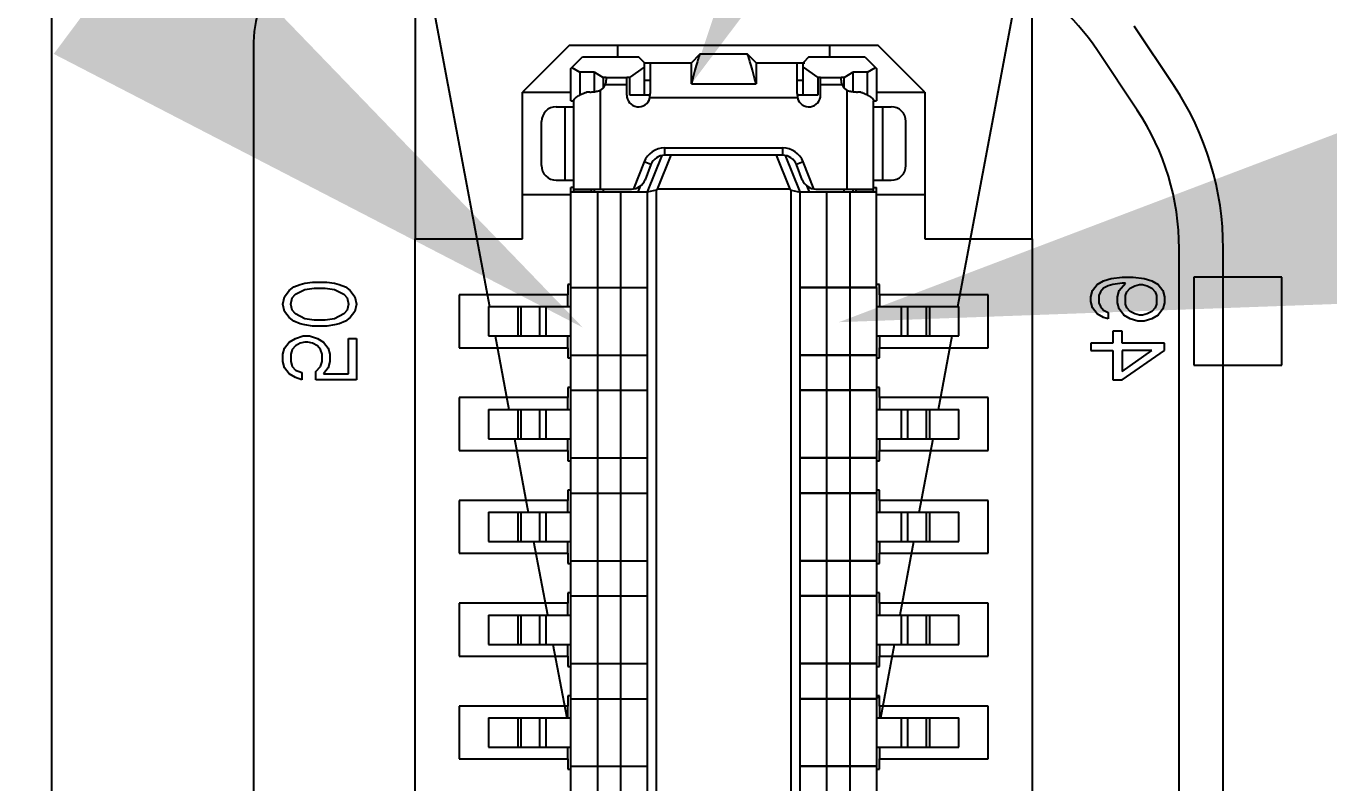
# Model space of a CAD drawing. Header units: millimetres. Extents: x 164 to 1164, y 133 to 906.
# Drawn here: x 536.96 to 550.26, y 332.92 to 340.65 of the extents above; entities that cross this region are included whole.
import ezdxf
from ezdxf import colors
from ezdxf.entities.mleader import LeaderData, LeaderLine
from ezdxf.math import Vec2, Vec3

# ---------------------------------------------------------------- set-up
doc = ezdxf.new("R2010")
doc.units = ezdxf.units.MM
for name, color, linetype in [('00侧挡板', 103, 'Continuous'), ('01_ASM_ALL_AXIS', 7, 'Continuous'), ('_139725', 7, 'Continuous'), ('_163842', 7, 'Continuous'), ('_18732', 7, 'Continuous'), ('_242229', 7, 'Continuous'), ('_381931', 7, 'Continuous'), ('_39142', 7, 'Continuous'), ('_408327', 7, 'Continuous'), ('_424072', 7, 'Continuous'), ('_521415', 7, 'Continuous'), ('_533418', 7, 'Continuous'), ('_556391', 7, 'Continuous'), ('_82018', 7, 'Continuous')]:
    doc.layers.add(name, color=color, linetype=linetype)
doc.styles.get("Standard").update_dxf_attribs({"font": ''})
doc.styles.get('Standard').set_extended_font_data('SimSun')

# ---------------------------------------------------------------- blocks, each defined once
blk = doc.blocks.new('SFWER23')
at = {"color": 7}
for p, q in [((-187.8026, -338.7962), (-197.3999, -338.7962)), ((-187.8026, -338.9462), (-197.3999, -338.9462)), ((-198.1573, -339.0994), (-197.9546, -338.9642)), ((-197.8713, -339.089), (-198.0741, -339.2242)), ((-198.1026, -342.0962), (-187.8026, -342.0962))]:
    blk.add_line(p, q, dxfattribs=at)
at = {"color": 3}
for p, q in [((-187.8026, -338.7962), (-197.3999, -338.7962)), ((-197.9546, -338.9642), (-198.1573, -339.0994))]:
    blk.add_line(p, q, dxfattribs=at)
at = {"color": 1}
for p, q in [((-197.4326, -339.4462), (-198.5526, -339.4462)), ((-197.4326, -339.8112), (-197.4326, -339.4462)), ((-197.9326, -339.8112), (-198.0926, -339.9712)), ((-197.5826, -339.8112), (-197.4326, -339.8112)), ((-198.0926, -340.1362), (-198.0926, -339.9712)), ((-197.2776, -339.9662), (-197.2776, -339.9762)), ((-197.2426, -339.9662), (-197.2776, -339.9662)), ((-197.0276, -339.9662), (-197.0626, -339.9662)), ((-197.0276, -339.9762), (-197.0276, -339.9662)), ((-196.9276, -339.9662), (-196.9276, -339.9762)), ((-196.8926, -339.9662), (-196.9276, -339.9662)), ((-196.6776, -339.9662), (-196.7126, -339.9662)), ((-196.6776, -339.9762), (-196.6776, -339.9662)), ((-196.5776, -339.9662), (-196.5776, -339.9762)), ((-196.5426, -339.9662), (-196.5776, -339.9662)), ((-196.3276, -339.9662), (-196.3626, -339.9662)), ((-196.3276, -339.9762), (-196.3276, -339.9662)), ((-196.2276, -339.9662), (-196.2276, -339.9762)), ((-196.1926, -339.9662), (-196.2276, -339.9662)), ((-195.9776, -339.9662), (-196.0126, -339.9662)), ((-195.9776, -339.9762), (-195.9776, -339.9662)), ((-195.8776, -339.9662), (-195.8776, -339.9762)), ((-195.8426, -339.9662), (-195.8776, -339.9662)), ((-195.6276, -339.9662), (-195.6626, -339.9662)), ((-195.6276, -339.9762), (-195.6276, -339.9662)), ((-198.0926, -341.0212), (-198.0926, -340.8562)), ((-198.0926, -341.0212), (-197.9326, -341.1812)), ((-197.2776, -341.0162), (-197.2776, -341.0262)), ((-197.2776, -341.0262), (-197.2426, -341.0262)), ((-197.0626, -341.0262), (-197.0276, -341.0262)), ((-197.0276, -341.0262), (-197.0276, -341.0162)), ((-196.9276, -341.0162), (-196.9276, -341.0262)), ((-196.9276, -341.0262), (-196.8926, -341.0262)), ((-196.7126, -341.0262), (-196.6776, -341.0262)), ((-196.6776, -341.0262), (-196.6776, -341.0162)), ((-196.5776, -341.0162), (-196.5776, -341.0262)), ((-196.5776, -341.0262), (-196.5426, -341.0262)), ((-196.3626, -341.0262), (-196.3276, -341.0262)), ((-196.3276, -341.0262), (-196.3276, -341.0162)), ((-196.2276, -341.0162), (-196.2276, -341.0262)), ((-196.2276, -341.0262), (-196.1926, -341.0262)), ((-196.0126, -341.0262), (-195.9776, -341.0262)), ((-195.9776, -341.0262), (-195.9776, -341.0162)), ((-195.8776, -341.0162), (-195.8776, -341.0262)), ((-195.8776, -341.0262), (-195.8426, -341.0262)), ((-195.6626, -341.0262), (-195.6276, -341.0262)), ((-195.6276, -341.0262), (-195.6276, -341.0162)), ((-197.4326, -341.1812), (-197.5826, -341.1812)), ((-197.4326, -341.5462), (-197.4326, -341.1812)), ((-198.5526, -341.5462), (-197.4326, -341.5462))]:
    blk.add_line(p, q, dxfattribs=at)
at = {"color": 2}
for p, q in [((-197.2032, -339.6993), (-198.4841, -339.4591)), ((-197.4326, -339.4462), (-188.4726, -339.4462)), ((-196.8526, -339.765), (-197.1026, -339.7181)), ((-196.5016, -339.8308), (-196.7526, -339.7837)), ((-196.1535, -339.8961), (-196.4026, -339.8494)), ((-195.8026, -339.9619), (-196.0526, -339.915)), ((-195.8675, -339.9761), (-195.8773, -339.9662)), ((-196.0526, -341.0775), (-195.8026, -341.0306)), ((-196.4026, -341.1431), (-196.1535, -341.0964)), ((-196.7526, -341.2087), (-196.5016, -341.1617)), ((-197.1026, -341.2744), (-196.8526, -341.2275)), ((-198.5526, -341.5462), (-197.2032, -341.2932)), ((-188.4726, -341.5462), (-197.4326, -341.5462))]:
    blk.add_line(p, q, dxfattribs=at)
at = {"color": 4}
for p, q in [((-197.2426, -339.5962), (-197.2426, -339.9662)), ((-197.0626, -339.5962), (-197.2426, -339.5962)), ((-197.0626, -339.9662), (-197.0626, -339.5962)), ((-196.8926, -339.5962), (-196.8926, -339.9662)), ((-196.7126, -339.5962), (-196.8926, -339.5962)), ((-196.7126, -339.9662), (-196.7126, -339.5962)), ((-196.5426, -339.5962), (-196.5426, -339.9662)), ((-196.3626, -339.5962), (-196.5426, -339.5962)), ((-196.3626, -339.9662), (-196.3626, -339.5962)), ((-196.1926, -339.5962), (-196.1926, -339.9662)), ((-196.0126, -339.5962), (-196.1926, -339.5962)), ((-196.0126, -339.9662), (-196.0126, -339.5962)), ((-195.8426, -339.5962), (-195.8426, -339.9662)), ((-195.6626, -339.5962), (-195.8426, -339.5962)), ((-195.6626, -339.9662), (-195.6626, -339.5962)), ((-197.9326, -339.9762), (-197.9326, -339.8112)), ((-197.9326, -339.8112), (-197.5826, -339.8112)), ((-197.5826, -339.8112), (-197.5826, -339.9762)), ((-197.2426, -339.9662), (-197.2026, -339.9662)), ((-197.1026, -339.9662), (-197.0626, -339.9662)), ((-196.8926, -339.9662), (-196.8526, -339.9662)), ((-196.7526, -339.9662), (-196.7126, -339.9662)), ((-196.5426, -339.9662), (-196.5026, -339.9662)), ((-196.4026, -339.9662), (-196.3626, -339.9662)), ((-196.1926, -339.9662), (-196.1526, -339.9662)), ((-196.0526, -339.9662), (-196.0126, -339.9662)), ((-195.8426, -339.9662), (-195.8026, -339.9662)), ((-195.7026, -339.9662), (-195.6626, -339.9662)), ((-198.0926, -340.8562), (-198.0926, -340.1362)), ((-198.0926, -340.1362), (-198.0526, -340.1362)), ((-198.0526, -340.8562), (-198.0926, -340.8562)), ((-197.9326, -341.1812), (-197.9326, -341.0162)), ((-197.5826, -341.0162), (-197.5826, -341.1812)), ((-197.2426, -341.0262), (-197.2426, -341.3962)), ((-197.2026, -341.0262), (-197.2426, -341.0262)), ((-197.0626, -341.0262), (-197.1026, -341.0262)), ((-197.0626, -341.3962), (-197.0626, -341.0262)), ((-196.8926, -341.0262), (-196.8926, -341.3962)), ((-196.8526, -341.0262), (-196.8926, -341.0262)), ((-196.7126, -341.0262), (-196.7526, -341.0262)), ((-196.7126, -341.3962), (-196.7126, -341.0262)), ((-196.5426, -341.0262), (-196.5426, -341.3962)), ((-196.5026, -341.0262), (-196.5426, -341.0262)), ((-196.3626, -341.0262), (-196.4026, -341.0262)), ((-196.3626, -341.3962), (-196.3626, -341.0262)), ((-196.1926, -341.0262), (-196.1926, -341.3962)), ((-196.1526, -341.0262), (-196.1926, -341.0262)), ((-196.0126, -341.0262), (-196.0526, -341.0262)), ((-196.0126, -341.3962), (-196.0126, -341.0262)), ((-195.8426, -341.0262), (-195.8426, -341.3962)), ((-195.8026, -341.0262), (-195.8426, -341.0262)), ((-195.6626, -341.0262), (-195.7026, -341.0262)), ((-195.6626, -341.3962), (-195.6626, -341.0262)), ((-197.5826, -341.1812), (-197.9326, -341.1812)), ((-197.2426, -341.3962), (-197.0626, -341.3962)), ((-196.8926, -341.3962), (-196.7126, -341.3962)), ((-196.5426, -341.3962), (-196.3626, -341.3962)), ((-196.1926, -341.3962), (-196.0126, -341.3962)), ((-195.8426, -341.3962), (-195.6626, -341.3962))]:
    blk.add_line(p, q, dxfattribs=at)
at = {"color": 9}
blk.add_line((-187.3026, -342.7832), (-198.6026, -342.7832), dxfattribs=at)
blk.add_line((-187.3026, -342.7832), (-198.6026, -342.7832), dxfattribs=at)
at = {"color": 7}
for centre, radius, start, end in [((-197.3999, -339.7962), 1, 90, 123.6901), ((-197.3999, -339.7962), 0.85, 90, 123.6901), ((-197.6026, -339.9314), 0.85, 123.6901, 180), ((-198.1026, -341.7462), 0.35, 180, 270)]:
    blk.add_arc(centre, radius, start, end, dxfattribs=at)
at = {"color": 3}
blk.add_arc((-197.3999, -339.7962), 1, 90, 123.6901, dxfattribs=at)
at = {"layer": '01_ASM_ALL_AXIS', "color": 4}
for p, q in [((-197.3026, -338.5962), (-197.3026, -338.8962)), ((-197.0026, -338.5962), (-197.3026, -338.5962)), ((-197.3026, -338.5962), (-197.3026, -338.7962)), ((-197.0026, -338.5962), (-197.3026, -338.5962)), ((-197.0026, -338.8962), (-197.0026, -338.5962)), ((-197.0026, -338.7962), (-197.0026, -338.5962)), ((-197.3026, -338.8962), (-197.0026, -338.8962)), ((-197.2568, -339.0016), (-197.236, -338.9962)), ((-197.236, -338.9962), (-197.2151, -338.9962)), ((-197.2151, -338.9962), (-197.1943, -339.0016)), ((-197.0776, -338.9962), (-197.0776, -339.1399)), ((-197.0526, -338.9962), (-197.0776, -338.9962)), ((-196.9526, -339.1399), (-197.0526, -338.9962)), ((-197.2985, -339.0654), (-197.2901, -339.0388)), ((-197.2901, -339.0388), (-197.2776, -339.0175)), ((-197.2776, -339.0175), (-197.2568, -339.0016)), ((-197.2735, -339.0548), (-197.2651, -339.0388)), ((-197.2651, -339.0388), (-197.2526, -339.0282)), ((-197.2526, -339.0282), (-197.2401, -339.0228)), ((-197.2401, -339.0228), (-197.211, -339.0228)), ((-197.211, -339.0228), (-197.1985, -339.0282)), ((-197.1985, -339.0282), (-197.186, -339.0388)), ((-197.1943, -339.0016), (-197.1735, -339.0175)), ((-197.186, -339.0388), (-197.1776, -339.0548)), ((-197.1735, -339.0175), (-197.161, -339.0388)), ((-197.161, -339.0388), (-197.1526, -339.0654)), ((-196.9818, -339.1399), (-197.0526, -339.0388)), ((-197.0526, -339.0388), (-197.0526, -339.1399)), ((-197.3026, -339.1026), (-197.2985, -339.0654)), ((-197.2776, -339.0707), (-197.2735, -339.0548)), ((-197.2776, -339.0813), (-197.2776, -339.0707)), ((-197.2735, -339.0973), (-197.2776, -339.0813)), ((-197.1776, -339.0548), (-197.1735, -339.0707)), ((-197.1735, -339.0813), (-197.1776, -339.0973)), ((-197.1735, -339.0707), (-197.1735, -339.0813)), ((-197.1526, -339.0867), (-197.161, -339.1133)), ((-197.1526, -339.0654), (-197.1526, -339.0867)), ((-197.3026, -339.1399), (-197.3026, -339.1026)), ((-197.2818, -339.1292), (-197.2818, -339.1399)), ((-197.2568, -339.1505), (-197.2818, -339.1292)), ((-197.2651, -339.1133), (-197.2735, -339.0973)), ((-197.2526, -339.1239), (-197.2651, -339.1133)), ((-197.2401, -339.1292), (-197.2526, -339.1239)), ((-197.211, -339.1292), (-197.2401, -339.1292)), ((-197.1985, -339.1239), (-197.211, -339.1292)), ((-197.186, -339.1133), (-197.1985, -339.1239)), ((-197.1776, -339.0973), (-197.186, -339.1133)), ((-197.161, -339.1133), (-197.1735, -339.1345)), ((-197.2985, -339.1771), (-197.3026, -339.1399)), ((-197.2901, -339.2037), (-197.2985, -339.1771)), ((-197.2818, -339.1399), (-197.2776, -339.1718)), ((-197.2776, -339.1718), (-197.2735, -339.1877)), ((-197.236, -339.1558), (-197.2568, -339.1505)), ((-197.2151, -339.1558), (-197.236, -339.1558)), ((-197.1943, -339.1505), (-197.2151, -339.1558)), ((-197.1735, -339.1345), (-197.1943, -339.1505)), ((-197.1193, -339.1399), (-197.1193, -339.1718)), ((-197.0776, -339.1399), (-197.1193, -339.1399)), ((-197.1193, -339.1718), (-197.0776, -339.1718)), ((-197.0776, -339.1718), (-197.0776, -339.2462)), ((-197.0526, -339.1399), (-196.9818, -339.1399)), ((-197.0526, -339.2462), (-197.0526, -339.1718)), ((-197.0526, -339.1718), (-196.9526, -339.1718)), ((-196.9526, -339.1718), (-196.9526, -339.1399)), ((-197.2776, -339.225), (-197.2901, -339.2037)), ((-197.2735, -339.1877), (-197.2651, -339.2037)), ((-197.2651, -339.2037), (-197.2526, -339.2143)), ((-197.2526, -339.2143), (-197.2401, -339.2196)), ((-197.2401, -339.2196), (-197.2151, -339.2196)), ((-197.2151, -339.2196), (-197.2026, -339.2143)), ((-197.2026, -339.2143), (-197.1901, -339.2037)), ((-197.1901, -339.2037), (-197.1818, -339.1877)), ((-197.1818, -339.1877), (-197.161, -339.1877)), ((-197.1651, -339.2037), (-197.1776, -339.225)), ((-197.161, -339.1877), (-197.1651, -339.2037)), ((-197.2568, -339.2409), (-197.2776, -339.225)), ((-197.236, -339.2462), (-197.2568, -339.2409)), ((-197.2193, -339.2462), (-197.236, -339.2462)), ((-197.1985, -339.2409), (-197.2193, -339.2462)), ((-197.1776, -339.225), (-197.1985, -339.2409)), ((-197.0776, -339.2462), (-197.0526, -339.2462)), ((-197.236, -341.7516), (-197.211, -341.7462)), ((-197.211, -341.7462), (-197.186, -341.7516)), ((-197.0943, -341.7728), (-197.0943, -341.7462)), ((-197.0943, -341.7462), (-196.9526, -341.7462)), ((-196.9526, -341.7462), (-196.9526, -341.8845)), ((-197.2776, -341.8048), (-197.2693, -341.7835)), ((-197.2693, -341.7835), (-197.2568, -341.7675)), ((-197.261, -341.8207), (-197.2443, -341.7888)), ((-197.2568, -341.7675), (-197.236, -341.7516)), ((-197.2443, -341.7888), (-197.2318, -341.7782)), ((-197.2318, -341.7782), (-197.211, -341.7728)), ((-197.211, -341.7728), (-197.1901, -341.7782)), ((-197.1901, -341.7782), (-197.1776, -341.7888)), ((-197.186, -341.7516), (-197.1651, -341.7675)), ((-197.1776, -341.7888), (-197.161, -341.8207)), ((-197.1651, -341.7675), (-197.1526, -341.7835)), ((-197.1526, -341.7835), (-197.1443, -341.8048)), ((-196.9735, -341.7728), (-197.0943, -341.7728)), ((-196.9735, -341.8579), (-196.9735, -341.7728)), ((-197.286, -341.8473), (-197.2818, -341.8207)), ((-197.2818, -341.8207), (-197.2776, -341.8048)), ((-197.2651, -341.8526), (-197.261, -341.8207)), ((-197.161, -341.8207), (-197.1568, -341.8526)), ((-197.1443, -341.8048), (-197.1401, -341.8207)), ((-197.1401, -341.8207), (-197.136, -341.8473)), ((-197.061, -341.842), (-197.0401, -341.8367)), ((-197.0401, -341.8367), (-197.0151, -341.8367)), ((-197.0151, -341.8367), (-196.9943, -341.842)), ((-197.286, -341.8952), (-197.286, -341.8473)), ((-197.2651, -341.8899), (-197.2651, -341.8526)), ((-197.1568, -341.8526), (-197.1568, -341.8899)), ((-197.136, -341.8473), (-197.136, -341.8952)), ((-197.1026, -341.9058), (-197.0943, -341.8792)), ((-197.0943, -341.8792), (-197.0818, -341.8579)), ((-197.0818, -341.8579), (-197.061, -341.842)), ((-197.0693, -341.8792), (-197.0776, -341.8952)), ((-197.0568, -341.8686), (-197.0693, -341.8792)), ((-197.0401, -341.8633), (-197.0568, -341.8686)), ((-197.0151, -341.8633), (-197.0401, -341.8633)), ((-196.9985, -341.8686), (-197.0151, -341.8633)), ((-196.9818, -341.8845), (-196.9985, -341.8686)), ((-196.9943, -341.842), (-196.9735, -341.8579)), ((-197.2818, -341.9218), (-197.286, -341.8952)), ((-197.2776, -341.9377), (-197.2818, -341.9218)), ((-197.261, -341.9218), (-197.2651, -341.8899)), ((-197.2443, -341.9537), (-197.261, -341.9218)), ((-197.161, -341.9218), (-197.1776, -341.9537)), ((-197.1568, -341.8899), (-197.161, -341.9218)), ((-197.1401, -341.9218), (-197.1443, -341.9377)), ((-197.136, -341.8952), (-197.1401, -341.9218)), ((-197.1026, -341.9271), (-197.1026, -341.9058)), ((-197.0943, -341.9537), (-197.1026, -341.9271)), ((-197.0776, -341.8952), (-197.0818, -341.9111)), ((-197.0818, -341.9111), (-197.0818, -341.9218)), ((-197.0818, -341.9218), (-197.0776, -341.9377)), ((-196.9526, -341.8845), (-196.9818, -341.8845)), ((-197.2693, -341.959), (-197.2776, -341.9377)), ((-197.2568, -341.975), (-197.2693, -341.959)), ((-197.2318, -341.9643), (-197.2443, -341.9537)), ((-197.211, -341.9696), (-197.2318, -341.9643)), ((-197.1901, -341.9643), (-197.211, -341.9696)), ((-197.1776, -341.9537), (-197.1901, -341.9643)), ((-197.1526, -341.959), (-197.1651, -341.975)), ((-197.1443, -341.9377), (-197.1526, -341.959)), ((-197.0818, -341.975), (-197.0943, -341.9537)), ((-197.0776, -341.9377), (-197.0693, -341.9537)), ((-197.0693, -341.9537), (-197.0568, -341.9643)), ((-197.0568, -341.9643), (-197.0401, -341.9696)), ((-197.0401, -341.9696), (-197.0151, -341.9696)), ((-197.0151, -341.9696), (-196.9985, -341.9643)), ((-196.9985, -341.9643), (-196.986, -341.9537)), ((-196.986, -341.9537), (-196.9776, -341.9324)), ((-196.9776, -341.9324), (-196.9526, -341.9324)), ((-196.961, -341.9537), (-196.9735, -341.975)), ((-196.9526, -341.9324), (-196.961, -341.9537)), ((-197.236, -341.9909), (-197.2568, -341.975)), ((-197.211, -341.9962), (-197.236, -341.9909)), ((-197.186, -341.9909), (-197.211, -341.9962)), ((-197.1651, -341.975), (-197.186, -341.9909)), ((-197.061, -341.9909), (-197.0818, -341.975)), ((-197.0401, -341.9962), (-197.061, -341.9909)), ((-197.0151, -341.9962), (-197.0401, -341.9962)), ((-196.9943, -341.9909), (-197.0151, -341.9962)), ((-196.9735, -341.975), (-196.9943, -341.9909))]:
    blk.add_line(p, q, dxfattribs=at)
at = {"layer": '_139725', "color": 7}
for p, q in [((-198.0526, -340.0162), (-198.0126, -339.9762)), ((-198.0126, -339.9762), (-197.9026, -339.9762)), ((-197.9026, -339.9862), (-197.9026, -339.9762)), ((-197.6076, -339.9862), (-197.6076, -339.9762)), ((-197.2676, -339.9762), (-197.6076, -339.9762)), ((-197.5926, -340.2362), (-197.5926, -339.9762)), ((-197.2676, -340.2362), (-197.2676, -339.9762)), ((-197.0376, -339.9762), (-197.0376, -340.2362)), ((-197.0376, -339.9762), (-196.9176, -339.9762)), ((-196.9176, -340.2362), (-196.9176, -339.9762)), ((-196.6876, -339.9762), (-196.6876, -340.2362)), ((-196.6876, -339.9762), (-196.5676, -339.9762)), ((-196.5676, -340.2362), (-196.5676, -339.9762)), ((-196.3376, -339.9762), (-196.3376, -340.2362)), ((-196.3376, -339.9762), (-196.2176, -339.9762)), ((-196.2176, -340.2362), (-196.2176, -339.9762)), ((-195.9876, -339.9762), (-195.9876, -340.2362)), ((-195.9876, -339.9762), (-195.8676, -339.9762)), ((-195.8676, -340.2362), (-195.8676, -339.9762)), ((-195.6376, -339.9762), (-195.6376, -340.2362)), ((-195.6376, -339.9762), (-195.5176, -339.9762)), ((-198.0526, -340.2062), (-198.0526, -340.0162)), ((-198.0001, -340.0062), (-198.0158, -339.9794)), ((-198.0001, -340.0062), (-198.0001, -340.0562)), ((-197.9225, -340.0062), (-198.0001, -340.0062)), ((-197.9826, -340.0862), (-198.0001, -340.0562)), ((-198.0001, -340.0562), (-197.9342, -340.0562)), ((-197.6026, -340.0562), (-197.5926, -340.0562)), ((-197.9826, -340.0862), (-197.9826, -340.0962)), ((-197.9465, -340.0862), (-197.9826, -340.0862)), ((-197.5926, -340.0862), (-197.6026, -340.0862)), ((-198.0176, -340.2262), (-197.9826, -340.1762)), ((-197.9826, -340.1662), (-197.9826, -340.1762)), ((-197.9826, -340.1762), (-197.9226, -340.1762)), ((-197.9226, -340.1762), (-197.9226, -340.2462)), ((-198.0526, -340.2062), (-198.0326, -340.2262)), ((-197.9226, -340.2262), (-198.0326, -340.2262)), ((-197.5926, -340.2362), (-197.7165, -340.2858)), ((-197.5983, -340.2662), (-197.5918, -340.2362)), ((-197.2676, -340.2362), (-197.5926, -340.2362)), ((-196.9176, -340.2362), (-197.0376, -340.2362)), ((-196.5676, -340.2362), (-196.6876, -340.2362)), ((-196.2176, -340.2362), (-196.3376, -340.2362)), ((-195.8676, -340.2362), (-195.9876, -340.2362)), ((-195.5176, -340.2362), (-195.6376, -340.2362)), ((-197.7176, -340.3174), (-197.6026, -340.2714)), ((-197.5983, -340.2662), (-197.6026, -340.2714)), ((-197.6026, -340.2714), (-197.6026, -340.7211)), ((-188.307, -340.2662), (-197.5983, -340.2662)), ((-197.6026, -340.7211), (-197.7176, -340.6751)), ((-197.7165, -340.7067), (-197.5926, -340.7562)), ((-197.6026, -340.7211), (-197.5983, -340.7262)), ((-197.5983, -340.7262), (-197.5918, -340.7562)), ((-197.5983, -340.7262), (-188.307, -340.7262)), ((-198.0326, -340.7662), (-198.0526, -340.7862)), ((-197.9226, -340.7662), (-198.0326, -340.7662)), ((-197.9826, -340.8162), (-198.0176, -340.7662)), ((-197.9226, -340.7462), (-197.9226, -340.8162)), ((-197.5926, -341.0162), (-197.5926, -340.7562)), ((-197.5926, -340.7562), (-197.2676, -340.7562)), ((-197.2676, -341.0162), (-197.2676, -340.7562)), ((-197.0376, -341.0162), (-197.0376, -340.7562)), ((-197.0376, -340.7562), (-196.9176, -340.7562)), ((-196.9176, -341.0162), (-196.9176, -340.7562)), ((-196.6876, -341.0162), (-196.6876, -340.7562)), ((-196.6876, -340.7562), (-196.5676, -340.7562)), ((-196.5676, -341.0162), (-196.5676, -340.7562)), ((-196.3376, -341.0162), (-196.3376, -340.7562)), ((-196.3376, -340.7562), (-196.2176, -340.7562)), ((-196.2176, -341.0162), (-196.2176, -340.7562)), ((-195.9876, -341.0162), (-195.9876, -340.7562)), ((-195.9876, -340.7562), (-195.8676, -340.7562)), ((-195.8676, -341.0162), (-195.8676, -340.7562)), ((-195.6376, -341.0162), (-195.6376, -340.7562)), ((-195.6376, -340.7562), (-195.5176, -340.7562)), ((-198.0526, -340.9762), (-198.0526, -340.7862)), ((-197.9826, -340.8162), (-197.9826, -340.8262)), ((-197.9226, -340.8162), (-197.9826, -340.8162)), ((-198.0001, -340.9362), (-197.9826, -340.9062)), ((-197.9826, -340.8962), (-197.9826, -340.9062)), ((-197.9826, -340.9062), (-197.9465, -340.9062)), ((-197.6026, -340.9062), (-197.5926, -340.9062)), ((-198.0001, -340.9362), (-198.0001, -340.9862)), ((-197.9341, -340.9362), (-198.0001, -340.9362)), ((-197.5926, -340.9362), (-197.6026, -340.9362)), ((-198.0126, -341.0162), (-198.0526, -340.9762)), ((-198.0158, -341.0131), (-198.0001, -340.9862)), ((-198.0001, -340.9862), (-197.9225, -340.9862)), ((-197.9026, -341.0162), (-198.0126, -341.0162)), ((-197.9026, -341.0162), (-197.9026, -341.0062)), ((-197.6076, -341.0062), (-197.6076, -341.0162)), ((-197.2676, -341.0162), (-197.6076, -341.0162)), ((-196.9176, -341.0162), (-197.0376, -341.0162)), ((-196.5676, -341.0162), (-196.6876, -341.0162)), ((-196.2176, -341.0162), (-196.3376, -341.0162)), ((-195.8676, -341.0162), (-195.9876, -341.0162)), ((-195.5176, -341.0162), (-195.6376, -341.0162))]:
    blk.add_line(p, q, dxfattribs=at)
at = {"layer": '_139725', "color": 9}
for p, q in [((-197.2676, -340.0662), (-197.5926, -340.0662)), ((-196.9176, -340.0662), (-197.0376, -340.0662)), ((-196.5676, -340.0662), (-196.6876, -340.0662)), ((-196.2176, -340.0662), (-196.3376, -340.0662)), ((-195.8676, -340.0662), (-195.9876, -340.0662)), ((-195.5176, -340.0662), (-195.6376, -340.0662)), ((-197.5926, -340.1462), (-197.2676, -340.1462)), ((-197.0376, -340.1462), (-196.9176, -340.1462)), ((-196.6876, -340.1462), (-196.5676, -340.1462)), ((-196.3376, -340.1462), (-196.2176, -340.1462)), ((-195.9876, -340.1462), (-195.8676, -340.1462)), ((-195.6376, -340.1462), (-195.5176, -340.1462)), ((-197.5926, -340.2039), (-197.6127, -340.212)), ((-197.6127, -340.7805), (-197.5926, -340.7886)), ((-197.2676, -340.8462), (-197.5926, -340.8462)), ((-196.9176, -340.8462), (-197.0376, -340.8462)), ((-196.5676, -340.8462), (-196.6876, -340.8462)), ((-196.2176, -340.8462), (-196.3376, -340.8462)), ((-195.8676, -340.8462), (-195.9876, -340.8462)), ((-195.5176, -340.8462), (-195.6376, -340.8462)), ((-197.5926, -340.9262), (-197.2676, -340.9262)), ((-197.0376, -340.9262), (-196.9176, -340.9262)), ((-196.6876, -340.9262), (-196.5676, -340.9262)), ((-196.3376, -340.9262), (-196.2176, -340.9262)), ((-195.9876, -340.9262), (-195.8676, -340.9262)), ((-195.6376, -340.9262), (-195.5176, -340.9262))]:
    blk.add_line(p, q, dxfattribs=at)
at = {"layer": '_163842', "color": 7}
for p, q in [((-195.8026, -339.9762), (-195.8026, -339.6962)), ((-195.7026, -339.6962), (-195.8026, -339.6962)), ((-195.7026, -339.9762), (-195.7026, -339.6962)), ((-195.8676, -339.9762), (-195.8676, -340.2362)), ((-195.8676, -339.9762), (-195.6376, -339.9762)), ((-195.6376, -340.2362), (-195.6376, -339.9762)), ((-195.6376, -340.2362), (-195.8676, -340.2362))]:
    blk.add_line(p, q, dxfattribs=at)
at = {"layer": '_163842', "color": 9}
for p, q in [((-195.8026, -339.7962), (-195.7026, -339.7962)), ((-195.7026, -339.8054), (-195.8026, -339.8054)), ((-195.8026, -339.871), (-195.7026, -339.871)), ((-195.7026, -339.8912), (-195.8026, -339.8912)), ((-195.6376, -340.0662), (-195.8676, -340.0662)), ((-195.8676, -340.1462), (-195.6376, -340.1462))]:
    blk.add_line(p, q, dxfattribs=at)
at = {"layer": '_18732', "color": 7}
for p, q in [((-196.5026, -339.9762), (-196.5026, -339.6962)), ((-196.4026, -339.6962), (-196.5026, -339.6962)), ((-196.4026, -339.9762), (-196.4026, -339.6962)), ((-196.5676, -339.9762), (-196.5676, -340.2362)), ((-196.5676, -339.9762), (-196.3376, -339.9762)), ((-196.3376, -340.2362), (-196.3376, -339.9762)), ((-196.3376, -340.2362), (-196.5676, -340.2362))]:
    blk.add_line(p, q, dxfattribs=at)
at = {"layer": '_18732', "color": 9}
for p, q in [((-196.5026, -339.7962), (-196.4026, -339.7962)), ((-196.4026, -339.8054), (-196.5026, -339.8054)), ((-196.5026, -339.871), (-196.4026, -339.871)), ((-196.4026, -339.8912), (-196.5026, -339.8912)), ((-196.3376, -340.0662), (-196.5676, -340.0662)), ((-196.5676, -340.1462), (-196.3376, -340.1462))]:
    blk.add_line(p, q, dxfattribs=at)
at = {"layer": '_242229', "color": 7}
for p, q in [((-197.2026, -339.9762), (-197.2026, -339.6962)), ((-197.1026, -339.6962), (-197.2026, -339.6962)), ((-197.1026, -339.9762), (-197.1026, -339.6962)), ((-197.2676, -339.9762), (-197.2676, -340.2362)), ((-197.2676, -339.9762), (-197.0376, -339.9762)), ((-197.0376, -340.2362), (-197.0376, -339.9762)), ((-197.0376, -340.2362), (-197.2676, -340.2362))]:
    blk.add_line(p, q, dxfattribs=at)
at = {"layer": '_242229', "color": 9}
for p, q in [((-197.2026, -339.7962), (-197.1026, -339.7962)), ((-197.1026, -339.8054), (-197.2026, -339.8054)), ((-197.2026, -339.871), (-197.1026, -339.871)), ((-197.1026, -339.8912), (-197.2026, -339.8912)), ((-197.0376, -340.0662), (-197.2676, -340.0662)), ((-197.2676, -340.1462), (-197.0376, -340.1462))]:
    blk.add_line(p, q, dxfattribs=at)
at = {"layer": '_381931', "color": 7}
for p, q in [((-196.5676, -341.0162), (-196.5676, -340.7562)), ((-196.5676, -340.7562), (-196.3376, -340.7562)), ((-196.3376, -341.0162), (-196.3376, -340.7562)), ((-196.3376, -341.0162), (-196.5676, -341.0162)), ((-196.5026, -341.2962), (-196.5026, -341.0162)), ((-196.4026, -341.2962), (-196.4026, -341.0162)), ((-196.5026, -341.2962), (-196.4026, -341.2962))]:
    blk.add_line(p, q, dxfattribs=at)
at = {"layer": '_381931', "color": 9}
for p, q in [((-196.3376, -340.8462), (-196.5676, -340.8462)), ((-196.5676, -340.9262), (-196.3376, -340.9262)), ((-196.5026, -341.1012), (-196.4026, -341.1012)), ((-196.4026, -341.1215), (-196.5026, -341.1215)), ((-196.5026, -341.187), (-196.4026, -341.187)), ((-196.4026, -341.1962), (-196.5026, -341.1962))]:
    blk.add_line(p, q, dxfattribs=at)
at = {"layer": '_39142', "color": 7}
for p, q in [((-195.8676, -341.0162), (-195.8676, -340.7562)), ((-195.8676, -340.7562), (-195.6376, -340.7562)), ((-195.6376, -341.0162), (-195.6376, -340.7562)), ((-195.6376, -341.0162), (-195.8676, -341.0162)), ((-195.8026, -341.2962), (-195.8026, -341.0162)), ((-195.7026, -341.2962), (-195.7026, -341.0162)), ((-195.8026, -341.2962), (-195.7026, -341.2962))]:
    blk.add_line(p, q, dxfattribs=at)
at = {"layer": '_39142', "color": 9}
for p, q in [((-195.6376, -340.8462), (-195.8676, -340.8462)), ((-195.8676, -340.9262), (-195.6376, -340.9262)), ((-195.8026, -341.1012), (-195.7026, -341.1012)), ((-195.7026, -341.1215), (-195.8026, -341.1215)), ((-195.8026, -341.187), (-195.7026, -341.187)), ((-195.7026, -341.1962), (-195.8026, -341.1962))]:
    blk.add_line(p, q, dxfattribs=at)
at = {"layer": '_408327', "color": 7}
for p, q in [((-196.1526, -339.9762), (-196.1526, -339.6962)), ((-196.0526, -339.6962), (-196.1526, -339.6962)), ((-196.0526, -339.9762), (-196.0526, -339.6962)), ((-196.2176, -339.9762), (-196.2176, -340.2362)), ((-196.2176, -339.9762), (-195.9876, -339.9762)), ((-195.9876, -340.2362), (-195.9876, -339.9762)), ((-195.9876, -340.2362), (-196.2176, -340.2362))]:
    blk.add_line(p, q, dxfattribs=at)
at = {"layer": '_408327', "color": 9}
for p, q in [((-196.1526, -339.7962), (-196.0526, -339.7962)), ((-196.0526, -339.8054), (-196.1526, -339.8054)), ((-196.1526, -339.871), (-196.0526, -339.871)), ((-196.0526, -339.8912), (-196.1526, -339.8912)), ((-195.9876, -340.0662), (-196.2176, -340.0662)), ((-196.2176, -340.1462), (-195.9876, -340.1462))]:
    blk.add_line(p, q, dxfattribs=at)
at = {"layer": '_424072', "color": 7}
for p, q in [((-197.6826, -339.8762), (-197.8326, -339.8762)), ((-197.8826, -339.9862), (-197.8826, -339.9262)), ((-197.6326, -339.9862), (-197.6326, -339.9262)), ((-197.5926, -339.9862), (-197.9026, -339.9862)), ((-197.6026, -340.1821), (-197.6026, -339.9862)), ((-197.9326, -340.0289), (-197.9326, -340.0407)), ((-197.6026, -340.0462), (-197.5926, -340.0462)), ((-197.9826, -340.1662), (-197.9826, -340.0962)), ((-197.9726, -340.0962), (-197.9826, -340.0962)), ((-197.9576, -340.0933), (-197.9576, -340.1662)), ((-197.9226, -340.1662), (-197.9826, -340.1662)), ((-197.6032, -340.1896), (-197.695, -340.2255)), ((-198.0326, -340.3862), (-198.0326, -340.2206)), ((-197.9726, -340.2462), (-197.9726, -340.2262)), ((-197.6344, -340.2287), (-197.6858, -340.2488)), ((-197.9277, -340.2462), (-198.0326, -340.2462)), ((-197.9277, -340.2462), (-197.9126, -340.245)), ((-197.7426, -340.6971), (-197.7426, -340.2954)), ((-197.7176, -340.2954), (-197.7176, -340.6971)), ((-198.0626, -340.4162), (-198.0326, -340.3862)), ((-198.0626, -340.5762), (-198.0626, -340.4162)), ((-198.0326, -340.3862), (-197.9606, -340.3862)), ((-197.98, -340.3913), (-198.0069, -340.3984)), ((-197.9606, -340.3862), (-197.98, -340.3913)), ((-197.9606, -340.6062), (-197.9606, -340.3862)), ((-198.0326, -340.6062), (-198.0626, -340.5762)), ((-198.0228, -340.5897), (-198.0069, -340.594)), ((-198.0326, -340.7662), (-198.0326, -340.6062)), ((-197.9606, -340.6062), (-198.0326, -340.6062)), ((-198.0326, -340.7462), (-197.9277, -340.7462)), ((-197.9726, -340.7662), (-197.9726, -340.7462)), ((-197.9126, -340.7475), (-197.9277, -340.7462)), ((-197.695, -340.767), (-197.6032, -340.8029)), ((-197.6858, -340.7437), (-197.6344, -340.7638)), ((-197.6026, -341.0062), (-197.6026, -340.8104)), ((-197.9826, -340.8962), (-197.9826, -340.8262)), ((-197.9226, -340.8262), (-197.9826, -340.8262)), ((-197.9576, -340.8262), (-197.9576, -340.8992)), ((-197.9826, -340.8962), (-197.9726, -340.8962)), ((-197.9326, -340.9518), (-197.9326, -340.9636)), ((-197.5926, -340.9462), (-197.6026, -340.9462)), ((-197.5926, -341.0062), (-197.9026, -341.0062)), ((-197.8826, -341.0662), (-197.8826, -341.0062)), ((-197.6326, -341.0662), (-197.6326, -341.0062)), ((-197.6826, -341.1162), (-197.8326, -341.1162))]:
    blk.add_line(p, q, dxfattribs=at)
at = {"layer": '_424072', "color": 9}
for p, q in [((-197.8826, -339.9562), (-197.6326, -339.9562)), ((-197.5995, -339.9862), (-197.5995, -340.0462)), ((-197.6026, -340.0762), (-197.938, -340.0762)), ((-197.695, -340.2255), (-197.6858, -340.2488)), ((-197.9126, -340.245), (-197.9126, -340.7475)), ((-197.7176, -340.2954), (-197.7426, -340.2954)), ((-197.7426, -340.6971), (-197.7176, -340.6971)), ((-197.6858, -340.7437), (-197.695, -340.767)), ((-197.938, -340.9162), (-197.6026, -340.9162)), ((-197.5995, -340.9462), (-197.5995, -341.0062)), ((-197.6326, -341.0362), (-197.8826, -341.0362))]:
    blk.add_line(p, q, dxfattribs=at)
at = {"layer": '_424072', "color": 7}
for points in [[(-197.9326, -340.0289), (-197.9317, -340.0266), (-197.9308, -340.0243), (-197.9299, -340.0221), (-197.929, -340.0198), (-197.928, -340.0176), (-197.9273, -340.016), (-197.9266, -340.0143), (-197.9258, -340.0127), (-197.9251, -340.0111), (-197.9243, -340.0095), (-197.9235, -340.0078), (-197.9228, -340.0065), (-197.922, -340.0051), (-197.9213, -340.0037), (-197.9205, -340.0024), (-197.9198, -340.0011), (-197.9189, -339.9997), (-197.9183, -339.9988), (-197.9177, -339.9979), (-197.9171, -339.9969), (-197.9165, -339.996), (-197.9158, -339.9951), (-197.9151, -339.9943), (-197.9144, -339.9934)], [(-197.9144, -339.9934), (-197.9141, -339.993), (-197.9137, -339.9926), (-197.9134, -339.9922), (-197.913, -339.9918), (-197.9126, -339.9914), (-197.9123, -339.9911), (-197.9119, -339.9907), (-197.9115, -339.9903), (-197.9112, -339.9901), (-197.9109, -339.9898), (-197.9105, -339.9895), (-197.9102, -339.9893), (-197.9099, -339.989), (-197.9096, -339.9888), (-197.9092, -339.9885), (-197.9089, -339.9883), (-197.9085, -339.9881), (-197.9083, -339.9879), (-197.908, -339.9878), (-197.9077, -339.9876), (-197.9074, -339.9874), (-197.9071, -339.9873), (-197.9068, -339.9872), (-197.9065, -339.987), (-197.9062, -339.9869), (-197.9059, -339.9868), (-197.9056, -339.9867), (-197.9053, -339.9866), (-197.905, -339.9865), (-197.9047, -339.9865), (-197.9044, -339.9864), (-197.9041, -339.9864), (-197.9038, -339.9863), (-197.9035, -339.9863), (-197.9032, -339.9863), (-197.9029, -339.9862), (-197.9026, -339.9862)], [(-197.938, -340.0762), (-197.9376, -340.0751), (-197.9373, -340.0739), (-197.937, -340.0727), (-197.9367, -340.0716), (-197.9365, -340.0704), (-197.9362, -340.0692), (-197.9359, -340.0675), (-197.9356, -340.0659), (-197.9353, -340.0642), (-197.935, -340.0625), (-197.9347, -340.0608), (-197.9344, -340.0586), (-197.9341, -340.0563), (-197.9339, -340.0541), (-197.9336, -340.0519), (-197.9334, -340.0496), (-197.9332, -340.0474), (-197.933, -340.0451), (-197.9328, -340.0429), (-197.9326, -340.0407)], [(-198.0069, -340.3984), (-198.0228, -340.4028), (-198.0303, -340.4049), (-198.0365, -340.4067), (-198.0428, -340.4085), (-198.0454, -340.4093), (-198.048, -340.4101), (-198.0503, -340.4109), (-198.0525, -340.4116), (-198.0544, -340.4123), (-198.0562, -340.4129), (-198.0577, -340.4135), (-198.0591, -340.4141), (-198.0601, -340.4146), (-198.0611, -340.4151), (-198.0616, -340.4153), (-198.062, -340.4156), (-198.0623, -340.4159)], [(-198.0623, -340.5766), (-198.062, -340.5769), (-198.0616, -340.5771), (-198.0611, -340.5774), (-198.0601, -340.5779), (-198.0591, -340.5784), (-198.0577, -340.579), (-198.0562, -340.5796), (-198.0544, -340.5802), (-198.0525, -340.5809), (-198.0503, -340.5816), (-198.048, -340.5823), (-198.0454, -340.5832), (-198.0428, -340.584), (-198.0365, -340.5858), (-198.0303, -340.5876), (-198.0228, -340.5897)], [(-198.0069, -340.594), (-197.98, -340.6012), (-197.9606, -340.6062)], [(-197.9326, -340.9518), (-197.9327, -340.9504), (-197.9327, -340.949), (-197.9328, -340.9475), (-197.9329, -340.9461), (-197.933, -340.9446), (-197.9332, -340.943), (-197.9334, -340.9413), (-197.9336, -340.9396), (-197.9338, -340.938), (-197.934, -340.9363), (-197.9344, -340.934), (-197.9348, -340.9318), (-197.9352, -340.9296), (-197.9356, -340.9273), (-197.936, -340.9251), (-197.9365, -340.9229), (-197.937, -340.9207), (-197.9375, -340.9185), (-197.938, -340.9162)], [(-197.9144, -340.9991), (-197.9151, -340.9982), (-197.9158, -340.9973), (-197.9165, -340.9964), (-197.9171, -340.9955), (-197.9177, -340.9946), (-197.9183, -340.9937), (-197.9189, -340.9927), (-197.9198, -340.9914), (-197.9205, -340.9901), (-197.9213, -340.9887), (-197.922, -340.9874), (-197.9228, -340.986), (-197.9235, -340.9846), (-197.9243, -340.983), (-197.9251, -340.9814), (-197.9258, -340.9798), (-197.9266, -340.9782), (-197.9273, -340.9765), (-197.928, -340.9749), (-197.929, -340.9726), (-197.9299, -340.9704), (-197.9308, -340.9682), (-197.9317, -340.9659), (-197.9326, -340.9636)], [(-197.9026, -341.0062), (-197.9029, -341.0062), (-197.9032, -341.0062), (-197.9035, -341.0062), (-197.9038, -341.0062), (-197.9041, -341.0061), (-197.9044, -341.0061), (-197.9047, -341.006), (-197.905, -341.0059), (-197.9053, -341.0059), (-197.9056, -341.0058), (-197.9059, -341.0057), (-197.9062, -341.0056), (-197.9065, -341.0054), (-197.9068, -341.0053), (-197.9071, -341.0052), (-197.9074, -341.005), (-197.9077, -341.0049), (-197.908, -341.0047), (-197.9083, -341.0046), (-197.9085, -341.0044), (-197.9089, -341.0042), (-197.9092, -341.004), (-197.9096, -341.0037), (-197.9099, -341.0035), (-197.9102, -341.0032), (-197.9105, -341.003), (-197.9109, -341.0027), (-197.9112, -341.0024), (-197.9115, -341.0022), (-197.9119, -341.0018), (-197.9123, -341.0014), (-197.9126, -341.001), (-197.913, -341.0007), (-197.9134, -341.0003), (-197.9137, -340.9999), (-197.9141, -340.9995), (-197.9144, -340.9991)]]:
    blk.add_lwpolyline(points, dxfattribs=at)
for centre, radius, start, end in [((-197.8326, -339.9262), 0.05, 90, 180), ((-197.6826, -339.9262), 0.05, 0, 90), ((-197.9726, -340.0562), 0.04, 270, 330), ((-197.9226, -340.2062), 0.04, 284.4775, 90), ((-197.6526, -340.1821), 0.05, 291.3706, 0), ((-197.6676, -340.2954), 0.075, 111.3706, 180), ((-197.6676, -340.2954), 0.05, 111.3706, 180), ((-197.6676, -340.6971), 0.075, 180, 248.6294), ((-197.6676, -340.6971), 0.05, 180, 248.6294), ((-197.9226, -340.7862), 0.04, 270, 75.5202), ((-197.6526, -340.8104), 0.05, 0, 68.6294), ((-197.9726, -340.9362), 0.04, 30, 90), ((-197.8326, -341.0662), 0.05, 180, 270), ((-197.6826, -341.0662), 0.05, 270, 0)]:
    blk.add_arc(centre, radius, start, end, dxfattribs=at)
at = {"layer": '_521415', "color": 7}
for p, q in [((-196.9176, -341.0162), (-196.9176, -340.7562)), ((-196.9176, -340.7562), (-196.6876, -340.7562)), ((-196.6876, -341.0162), (-196.6876, -340.7562)), ((-196.6876, -341.0162), (-196.9176, -341.0162)), ((-196.8526, -341.2962), (-196.8526, -341.0162)), ((-196.7526, -341.2962), (-196.7526, -341.0162)), ((-196.8526, -341.2962), (-196.7526, -341.2962))]:
    blk.add_line(p, q, dxfattribs=at)
at = {"layer": '_521415', "color": 9}
for p, q in [((-196.6876, -340.8462), (-196.9176, -340.8462)), ((-196.9176, -340.9262), (-196.6876, -340.9262)), ((-196.8526, -341.1012), (-196.7526, -341.1012)), ((-196.7526, -341.1215), (-196.8526, -341.1215)), ((-196.8526, -341.187), (-196.7526, -341.187)), ((-196.7526, -341.1962), (-196.8526, -341.1962))]:
    blk.add_line(p, q, dxfattribs=at)
at = {"layer": '_533418', "color": 7}
for p, q in [((-196.8526, -339.9762), (-196.8526, -339.6962)), ((-196.7526, -339.6962), (-196.8526, -339.6962)), ((-196.7526, -339.9762), (-196.7526, -339.6962)), ((-196.9176, -339.9762), (-196.9176, -340.2362)), ((-196.9176, -339.9762), (-196.6876, -339.9762)), ((-196.6876, -340.2362), (-196.6876, -339.9762)), ((-196.6876, -340.2362), (-196.9176, -340.2362))]:
    blk.add_line(p, q, dxfattribs=at)
at = {"layer": '_533418', "color": 9}
for p, q in [((-196.8526, -339.7962), (-196.7526, -339.7962)), ((-196.7526, -339.8054), (-196.8526, -339.8054)), ((-196.8526, -339.871), (-196.7526, -339.871)), ((-196.7526, -339.8912), (-196.8526, -339.8912)), ((-196.6876, -340.0662), (-196.9176, -340.0662)), ((-196.9176, -340.1462), (-196.6876, -340.1462))]:
    blk.add_line(p, q, dxfattribs=at)
at = {"layer": '_556391', "color": 7}
for p, q in [((-196.2176, -341.0162), (-196.2176, -340.7562)), ((-196.2176, -340.7562), (-195.9876, -340.7562)), ((-195.9876, -341.0162), (-195.9876, -340.7562)), ((-195.9876, -341.0162), (-196.2176, -341.0162)), ((-196.1526, -341.2962), (-196.1526, -341.0162)), ((-196.0526, -341.2962), (-196.0526, -341.0162)), ((-196.1526, -341.2962), (-196.0526, -341.2962))]:
    blk.add_line(p, q, dxfattribs=at)
at = {"layer": '_556391', "color": 9}
for p, q in [((-195.9876, -340.8462), (-196.2176, -340.8462)), ((-196.2176, -340.9262), (-195.9876, -340.9262)), ((-196.1526, -341.1012), (-196.0526, -341.1012)), ((-196.0526, -341.1215), (-196.1526, -341.1215)), ((-196.1526, -341.187), (-196.0526, -341.187)), ((-196.0526, -341.1962), (-196.1526, -341.1962))]:
    blk.add_line(p, q, dxfattribs=at)
at = {"layer": '_82018', "color": 7}
for p, q in [((-197.2676, -341.0162), (-197.2676, -340.7562)), ((-197.2676, -340.7562), (-197.0376, -340.7562)), ((-197.0376, -341.0162), (-197.0376, -340.7562)), ((-197.0376, -341.0162), (-197.2676, -341.0162)), ((-197.2026, -341.2962), (-197.2026, -341.0162)), ((-197.1026, -341.2962), (-197.1026, -341.0162)), ((-197.2026, -341.2962), (-197.1026, -341.2962))]:
    blk.add_line(p, q, dxfattribs=at)
at = {"layer": '_82018', "color": 9}
for p, q in [((-197.0376, -340.8462), (-197.2676, -340.8462)), ((-197.2676, -340.9262), (-197.0376, -340.9262)), ((-197.2026, -341.1012), (-197.1026, -341.1012)), ((-197.1026, -341.1215), (-197.2026, -341.1215)), ((-197.2026, -341.187), (-197.1026, -341.187)), ((-197.1026, -341.1962), (-197.2026, -341.1962))]:
    blk.add_line(p, q, dxfattribs=at)

msp = doc.modelspace()

# ---------------------------------------------------------------- block references
at = {"layer": '00侧挡板', "xscale": 3, "yscale": 3, "zscale": 3, "rotation": 270}
msp.add_blockref('SFWER23', (1565.573, -253.826), dxfattribs=at)

# ---------------------------------------------------------------- leaders
at = {"layer": '00侧挡板'}
ml = msp.add_multileader_mtext('Standard', dxfattribs=at)
ml.set_content('52', color=256)
ml.set_leader_properties()
ml.build(insert=Vec2(0, 0))
ml.multileader.update_dxf_attribs({"dogleg_length": 2, "arrow_head_size": 6})
ctx = ml.context
ctx.base_point, ctx.char_height, ctx.arrow_head_size, ctx.landing_gap_size, ctx.plane_origin = Vec3(559.503, 366.3), 8, 6, 0.4, Vec3(543.754, 340.056)
notes = []
notes.append((ctx, [(0, (1, 1, 0), (557.503, 366.3), (1, 0), 2, [(0, [(543.754, 340.056)], 0, [])])]))
ctx.mtext.insert, ctx.mtext.defined_height, ctx.mtext.flow_direction = Vec3(559.903, 371.1), 0.4, 5
ml = msp.add_multileader_mtext('Standard', dxfattribs=at)
ml.set_content('50', color=256)
ml.set_leader_properties()
ml.build(insert=Vec2(0, 0))
ml.multileader.update_dxf_attribs({"dogleg_length": 2, "arrow_head_size": 6})
ctx = ml.context
ctx.base_point, ctx.char_height, ctx.arrow_head_size, ctx.landing_gap_size, ctx.plane_origin = Vec3(505.284, 355.767), 8, 6, 0.4, Vec3(542.645, 337.568)
ctx.text_align_type = 2
notes.append((ctx, [(0, (1, 1, 0), (518.217, 355.767), (-1, 0), 2, [(0, [(542.645, 337.568)], 0, [])])]))
ctx.mtext.insert, ctx.mtext.defined_height, ctx.mtext.alignment, ctx.mtext.flow_direction = Vec3(515.817, 360.567), 0.4, 3, 5
ml = msp.add_multileader_mtext('Standard', dxfattribs=at)
ml.set_content('49', color=256)
ml.set_leader_properties()
ml.build(insert=Vec2(0, 0))
ml.multileader.update_dxf_attribs({"dogleg_length": 2, "arrow_head_size": 6})
ctx = ml.context
ctx.base_point, ctx.char_height, ctx.arrow_head_size, ctx.landing_gap_size, ctx.plane_origin = Vec3(578.824, 344.005), 8, 6, 0.4, Vec3(545.26, 337.622)
notes.append((ctx, [(0, (1, 1, 0), (576.824, 344.005), (1, 0), 2, [(0, [(545.26, 337.622)], 0, [])])]))
ctx.mtext.insert, ctx.mtext.defined_height, ctx.mtext.flow_direction = Vec3(579.224, 348.805), 0.4, 5
for ctx, leaders in notes:
    for number, flags, end, landing, length, lines in leaders:
        leader = LeaderData()
        leader.index, (leader.has_last_leader_line, leader.has_dogleg_vector, leader.attachment_direction) = number, flags
        leader.last_leader_point, leader.dogleg_vector, leader.dogleg_length = Vec3(end), Vec3(landing), length
        for number, points, colour, breaks in lines:
            line = LeaderLine()
            line.index, line.vertices, line.color, line.breaks = number, Vec3.list(points), colors.encode_raw_color(colour), breaks
            leader.lines.append(line)
        ctx.leaders.append(leader)

doc.saveas('drawing.dxf')
